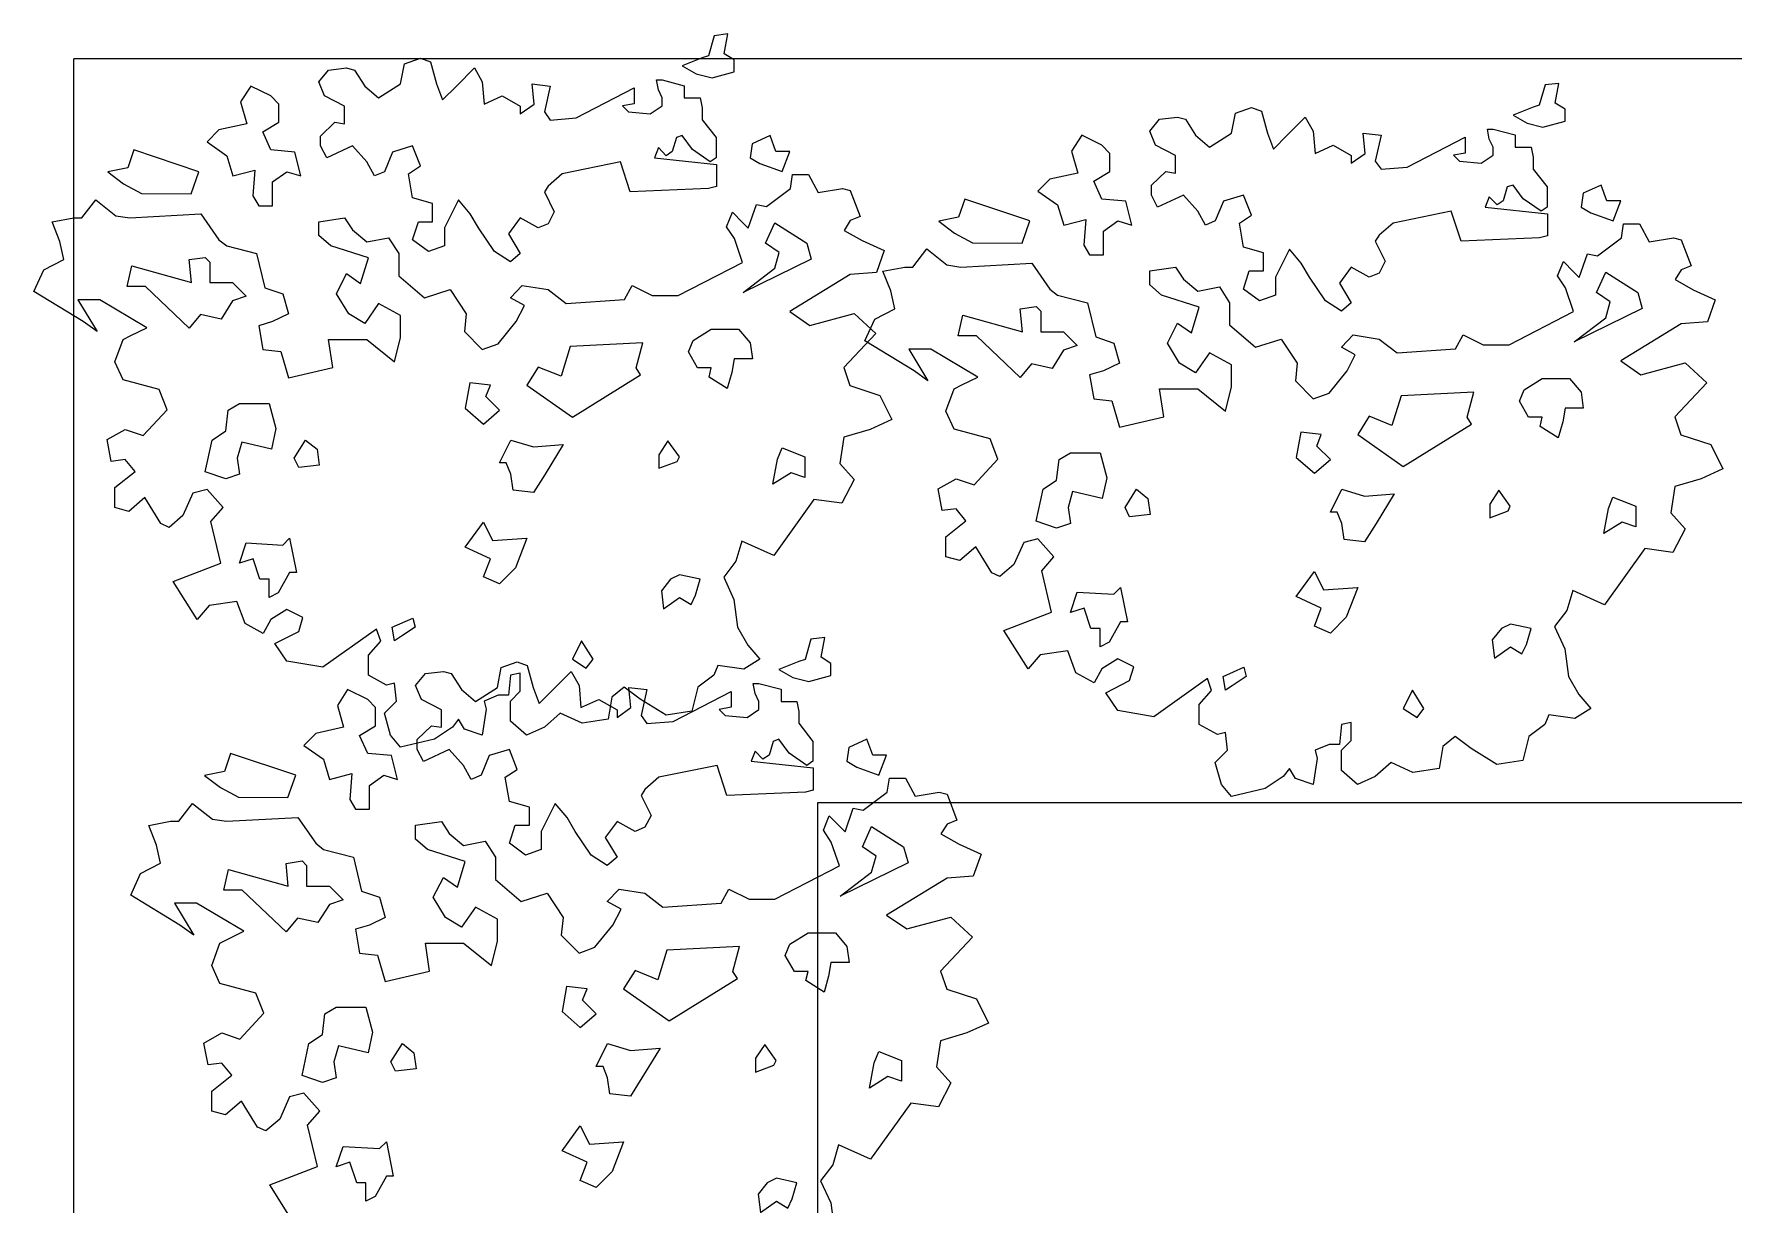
# Model space of a CAD drawing. Header units: millimetres. Extents: x 3079 to 579737, y 1565 to 1161826.
# Drawn here: x 154013 to 155384, y 1087686 to 1088629 of the extents above; entities that cross this region are included whole.
import ezdxf

# ---------------------------------------------------------------- set-up
doc = ezdxf.new("R2010")
doc.units = ezdxf.units.MM
doc.layers.add('partition', color=253, linetype='Continuous', lineweight=5)
doc.layers.add('TREES', color=72, linetype='Continuous', lineweight=5, transparency=0.05)

msp = doc.modelspace()

# ---------------------------------------------------------------- linework, layer by layer
at = {"layer": 'partition'}
for p, q in [((160718, 1088609.2), (154044.9, 1088609.2)), ((154044.9, 1086558.8), (154044.9, 1088609.2)), ((160718, 1088009.2), (154644.9, 1088009.2)), ((154644.9, 1088009.2), (154644.9, 1086558.8))]:
    msp.add_line(p, q, dxfattribs=at)
at = {"layer": 'TREES'}
for p, q in [((154308.7, 1088588.9), (154311.7, 1088605.1)), ((154311.7, 1088605.1), (154324.6, 1088609.7)), ((154324.6, 1088609.7), (154332.8, 1088606.7)), ((154332.8, 1088606.7), (154337.5, 1088588.9)), ((154242.7, 1088590.5), (154250.6, 1088600.1)), ((154247.3, 1088579.3), (154242.7, 1088590.5)), ((154250.6, 1088600.1), (154265.1, 1088601.8)), ((154265.1, 1088601.8), (154271.5, 1088600.1)), ((154271.5, 1088600.1), (154279.7, 1088587.2)), ((154353.7, 1088587.2), (154368.2, 1088601.8)), ((154368.2, 1088601.8), (154374.5, 1088590.5)), ((154374.5, 1088590.5), (154376.2, 1088572.7)), ((154516.7, 1088584.2), (154515, 1088592.2)), ((154515, 1088592.2), (154519.7, 1088592.2)), ((154519.7, 1088592.2), (154537.5, 1088587.5)), ((154263.5, 1088571.1), (154247.3, 1088579.3)), ((154279.7, 1088587.2), (154290.9, 1088577.6)), ((154290.9, 1088577.6), (154308.7, 1088588.9)), ((154337.5, 1088588.9), (154342.4, 1088576)), ((154342.4, 1088576), (154353.7, 1088587.2)), ((154376.2, 1088572.7), (154390.7, 1088579.3)), ((154390.7, 1088579.3), (154405.2, 1088571.1)), ((154414.8, 1088588.9), (154429.3, 1088587.2)), ((154416.4, 1088572.7), (154414.8, 1088588.9)), ((154429.3, 1088587.2), (154424.7, 1088566.4)), ((154450.4, 1088561.5), (154497.2, 1088585.9)), ((154497.2, 1088585.9), (154497.2, 1088573)), ((154519.7, 1088577.7), (154516.7, 1088584.2)), ((154519.7, 1088571.3), (154519.7, 1088577.7)), ((154537.5, 1088587.5), (154537.5, 1088577.7)), ((154537.5, 1088577.7), (154550.4, 1088577.7)), ((154550.4, 1088577.7), (154552, 1088569.7)), ((154263.5, 1088556.8), (154263.5, 1088571.1)), ((154405.2, 1088564.8), (154416.4, 1088572.7)), ((154405.2, 1088571.1), (154405.2, 1088564.8)), ((154424.7, 1088566.4), (154429.3, 1088559.8)), ((154497.2, 1088573), (154487.6, 1088571.3)), ((154487.6, 1088571.3), (154492.5, 1088566.4)), ((154492.5, 1088566.4), (154510.1, 1088564.8)), ((154510.1, 1088564.8), (154519.7, 1088571.3)), ((154552, 1088569.7), (154552, 1088560.1)), ((154979.2, 1088549.1), (154982.2, 1088565.3)), ((154982.2, 1088565.3), (154995.1, 1088570)), ((154995.1, 1088570), (155003.3, 1088566.9)), ((155003.3, 1088566.9), (155008, 1088549.1)), ((154244, 1088546.9), (154255.6, 1088558.2)), ((154255.6, 1088558.2), (154263.5, 1088556.8)), ((154429.3, 1088559.8), (154450.4, 1088561.5)), ((154552, 1088560.1), (154563.3, 1088545.6)), ((154913.1, 1088550.8), (154921.1, 1088560.4)), ((154917.8, 1088539.5), (154913.1, 1088550.8)), ((154921.1, 1088560.4), (154935.6, 1088562)), ((154935.6, 1088562), (154941.9, 1088560.4)), ((154941.9, 1088560.4), (154950.1, 1088547.5)), ((154961.4, 1088537.9), (154979.2, 1088549.1)), ((155008, 1088549.1), (155012.9, 1088536.2)), ((155024.1, 1088547.5), (155038.6, 1088562)), ((155038.6, 1088562), (155045, 1088550.8)), ((155045, 1088550.8), (155046.6, 1088532.9)), ((155085.2, 1088549.1), (155099.8, 1088547.5)), ((155086.9, 1088532.9), (155085.2, 1088549.1)), ((155187.1, 1088544.5), (155185.5, 1088552.4)), ((155185.5, 1088552.4), (155190.1, 1088552.4)), ((155190.1, 1088552.4), (155207.9, 1088547.8)), ((154244, 1088539), (154244, 1088546.9)), ((154249, 1088529.4), (154244, 1088539)), ((154269.8, 1088539), (154249, 1088529.4)), ((154281.3, 1088526.1), (154269.8, 1088539)), ((154318.3, 1088539), (154302.1, 1088534)), ((154324.6, 1088522.8), (154318.3, 1088539)), ((154516.7, 1088537.6), (154513.4, 1088529.4)), ((154523, 1088531), (154516.7, 1088537.6)), ((154531.2, 1088545.6), (154527.9, 1088534.3)), ((154535.8, 1088547.2), (154531.2, 1088545.6)), ((154544.1, 1088536), (154535.8, 1088547.2)), ((154558.3, 1088526.1), (154544.1, 1088536)), ((154563.3, 1088545.6), (154563.3, 1088529.4)), ((154933.9, 1088531.3), (154917.8, 1088539.5)), ((154950.1, 1088547.5), (154961.4, 1088537.9)), ((155012.9, 1088536.2), (155024.1, 1088547.5)), ((155046.6, 1088532.9), (155061.1, 1088539.5)), ((155061.1, 1088539.5), (155075.7, 1088531.3)), ((155099.8, 1088547.5), (155095.1, 1088526.6)), ((155120.9, 1088521.7), (155167.6, 1088546.1)), ((155167.6, 1088546.1), (155167.6, 1088533.2)), ((155190.1, 1088537.9), (155187.1, 1088544.5)), ((155190.1, 1088531.6), (155190.1, 1088537.9)), ((155207.9, 1088547.8), (155207.9, 1088537.9)), ((155207.9, 1088537.9), (155220.8, 1088537.9)), ((155220.8, 1088537.9), (155222.5, 1088529.9)), ((154287.6, 1088514.9), (154281.3, 1088526.1)), ((154302.1, 1088534), (154295.6, 1088518.1)), ((154315, 1088516.5), (154324.6, 1088522.8)), ((154486, 1088526.1), (154438.9, 1088516.5)), ((154493.9, 1088502), (154486, 1088526.1)), ((154513.4, 1088529.4), (154563.5, 1088524)), ((154527.9, 1088534.3), (154523, 1088531)), ((154563.3, 1088529.4), (154558.3, 1088526.1)), ((154563.5, 1088524), (154563.5, 1088506.2)), ((154933.9, 1088517), (154933.9, 1088531.3)), ((155075.7, 1088525), (155086.9, 1088532.9)), ((155075.7, 1088531.3), (155075.7, 1088525)), ((155095.1, 1088526.6), (155099.8, 1088520.1)), ((155099.8, 1088520.1), (155120.9, 1088521.7)), ((155167.6, 1088533.2), (155158.1, 1088531.6)), ((155158.1, 1088531.6), (155163, 1088526.6)), ((155163, 1088526.6), (155180.5, 1088525)), ((155180.5, 1088525), (155190.1, 1088531.6)), ((155222.5, 1088529.9), (155222.5, 1088520.3)), ((154295.6, 1088518.1), (154287.6, 1088514.9)), ((154318.3, 1088497), (154315, 1088516.5)), ((154438.9, 1088516.5), (154427.7, 1088506.6)), ((154623.3, 1088504.5), (154624.9, 1088515.8)), ((154624.9, 1088515.8), (154637.8, 1088515.8)), ((154637.8, 1088515.8), (154645.7, 1088501.3)), ((154914.5, 1088507.2), (154926, 1088518.4)), ((154926, 1088518.4), (154933.9, 1088517)), ((155206.3, 1088507.4), (155201.6, 1088505.8)), ((155214.5, 1088496.2), (155206.3, 1088507.4)), ((155222.5, 1088520.3), (155233.7, 1088505.8)), ((154051.5, 1088481), (154062.7, 1088495.5)), ((154062.7, 1088495.5), (154078.9, 1088482.6)), ((154334.5, 1088492.4), (154318.3, 1088497)), ((154355.3, 1088495.4), (154344.1, 1088472.9)), ((154364.9, 1088484.1), (154355.3, 1088495.4)), ((154427.7, 1088506.6), (154424.7, 1088502)), ((154424.7, 1088502), (154432.6, 1088485.8)), ((154557.2, 1088504.5), (154493.9, 1088502)), ((154563.5, 1088506.2), (154557.2, 1088504.5)), ((154603.8, 1088490), (154623.3, 1088504.5)), ((154645.7, 1088501.3), (154665.2, 1088504.5)), ((154665.2, 1088504.5), (154671.5, 1088502.9)), ((154671.5, 1088502.9), (154679.5, 1088482.1)), ((154914.5, 1088499.2), (154914.5, 1088507.2)), ((154919.4, 1088489.6), (154914.5, 1088499.2)), ((154940.3, 1088499.2), (154919.4, 1088489.6)), ((154951.8, 1088486.3), (154940.3, 1088499.2)), ((154972.6, 1088494.3), (154966, 1088478.4)), ((154988.8, 1088499.2), (154972.6, 1088494.3)), ((154995.1, 1088483), (154988.8, 1088499.2)), ((155187.1, 1088497.9), (155183.8, 1088489.6)), ((155193.4, 1088491.3), (155187.1, 1088497.9)), ((155198.3, 1088494.6), (155193.4, 1088491.3)), ((155201.6, 1088505.8), (155198.3, 1088494.6)), ((155228.8, 1088486.3), (155214.5, 1088496.2)), ((155233.7, 1088505.8), (155233.7, 1088489.6)), ((154027.4, 1088477.7), (154044.9, 1088481)), ((154044.9, 1088481), (154051.5, 1088481)), ((154078.9, 1088482.6), (154090.1, 1088481)), ((154090.1, 1088481), (154147.6, 1088484.1)), ((154147.6, 1088484.1), (154162.1, 1088463.3)), ((154242.7, 1088477.8), (154263.5, 1088480.9)), ((154263.5, 1088480.9), (154269.8, 1088471.3)), ((154334.5, 1088477.8), (154334.5, 1088492.4)), ((154371.5, 1088472.9), (154364.9, 1088484.1)), ((154405.2, 1088480.9), (154395.6, 1088468)), ((154419.7, 1088472.9), (154405.2, 1088480.9)), ((154432.6, 1088485.8), (154427.7, 1088476.2)), ((154571.7, 1088473.8), (154576.4, 1088485.4)), ((154576.4, 1088485.4), (154584.6, 1088477.1)), ((154589.2, 1088472.5), (154595.9, 1088491.7)), ((154595.9, 1088491.7), (154603.8, 1088490)), ((154679.5, 1088482.1), (154671.5, 1088478.8)), ((154958.1, 1088475.1), (154951.8, 1088486.3)), ((154985.5, 1088476.7), (154995.1, 1088483)), ((155156.4, 1088486.3), (155109.4, 1088476.7)), ((155164.4, 1088462.2), (155156.4, 1088486.3)), ((155183.8, 1088489.6), (155234, 1088484.2)), ((155233.7, 1088489.6), (155228.8, 1088486.3)), ((155234, 1088484.2), (155234, 1088466.4)), ((154033.7, 1088461.8), (154027.4, 1088477.7)), ((154242.7, 1088466.6), (154242.7, 1088477.8)), ((154252.3, 1088458.4), (154242.7, 1088466.6)), ((154269.8, 1088471.3), (154281.3, 1088461.7)), ((154318.3, 1088463.3), (154323, 1088477.8)), ((154323, 1088477.8), (154334.5, 1088477.8)), ((154344.1, 1088472.9), (154344.1, 1088458.4)), ((154384.4, 1088453.7), (154371.5, 1088472.9)), ((154395.6, 1088468), (154405.2, 1088452.1)), ((154427.7, 1088476.2), (154419.7, 1088472.9)), ((154578, 1088464.2), (154571.7, 1088473.8)), ((154584.6, 1088477.1), (154589.2, 1088472.5)), ((154671.5, 1088478.8), (154666.6, 1088470.8)), ((154666.6, 1088470.8), (154681.1, 1088462.6)), ((154966, 1088478.4), (154958.1, 1088475.1)), ((154988.8, 1088457.3), (154985.5, 1088476.7)), ((155098.1, 1088466.9), (155095.1, 1088462.2)), ((155109.4, 1088476.7), (155098.1, 1088466.9)), ((155234, 1088466.4), (155227.7, 1088464.8)), ((155293.7, 1088464.8), (155295.4, 1088476)), ((155295.4, 1088476), (155308.2, 1088476)), ((155308.2, 1088476), (155316.2, 1088461.5)), ((154037, 1088447.3), (154033.7, 1088461.8)), ((154162.1, 1088463.3), (154168.4, 1088458.4)), ((154168.4, 1088458.4), (154192.5, 1088452.1)), ((154282.7, 1088448.8), (154252.3, 1088458.4)), ((154281.3, 1088461.7), (154298.9, 1088464.9)), ((154298.9, 1088464.9), (154307.1, 1088452.1)), ((154331.2, 1088453.7), (154318.3, 1088463.3)), ((154344.1, 1088458.4), (154331.2, 1088453.7)), ((154397.3, 1088445.5), (154384.4, 1088453.7)), ((154584.6, 1088445), (154578, 1088464.2)), ((154681.1, 1088462.6), (154698.9, 1088454.6)), ((154698.9, 1088454.6), (154692.6, 1088436.8)), ((154721.9, 1088441.2), (154733.2, 1088455.8)), ((154733.2, 1088455.8), (154749.3, 1088442.9)), ((155004.9, 1088452.6), (154988.8, 1088457.3)), ((155004.9, 1088438.1), (155004.9, 1088452.6)), ((155025.8, 1088455.6), (155014.5, 1088433.1)), ((155035.4, 1088444.4), (155025.8, 1088455.6)), ((155095.1, 1088462.2), (155103.1, 1088446)), ((155227.7, 1088464.8), (155164.4, 1088462.2)), ((155274.3, 1088450.2), (155293.7, 1088464.8)), ((155316.2, 1088461.5), (155335.7, 1088464.8)), ((155335.7, 1088464.8), (155342, 1088463.1)), ((155342, 1088463.1), (155349.9, 1088442.3)), ((154012.8, 1088421.5), (154020.8, 1088439)), ((154020.8, 1088439), (154037, 1088447.3)), ((154192.5, 1088452.1), (154199.1, 1088424.6)), ((154276.4, 1088427.9), (154282.7, 1088448.8)), ((154307.1, 1088452.1), (154307.1, 1088434.2)), ((154405.2, 1088452.1), (154397.3, 1088445.5)), ((154532.6, 1088418.3), (154584.6, 1088445)), ((154697.8, 1088437.9), (154715.4, 1088441.2)), ((154715.4, 1088441.2), (154721.9, 1088441.2)), ((154749.3, 1088442.9), (154760.6, 1088441.2)), ((154760.6, 1088441.2), (154818, 1088444.4)), ((154818, 1088444.4), (154832.5, 1088423.5)), ((154913.1, 1088438.1), (154933.9, 1088441.1)), ((154933.9, 1088441.1), (154940.3, 1088431.5)), ((155041.9, 1088433.1), (155035.4, 1088444.4)), ((155075.7, 1088441.1), (155066.1, 1088428.2)), ((155090.2, 1088433.1), (155075.7, 1088441.1)), ((155103.1, 1088446), (155098.1, 1088436.4)), ((155242.2, 1088434.1), (155246.9, 1088445.6)), ((155246.9, 1088445.6), (155255.1, 1088437.4)), ((155259.7, 1088432.8), (155266.3, 1088451.9)), ((155266.3, 1088451.9), (155274.3, 1088450.2)), ((155342, 1088439), (155337, 1088431.1)), ((155349.9, 1088442.3), (155342, 1088439)), ((154256.9, 1088419.7), (154265.1, 1088435.9)), ((154265.1, 1088435.9), (154276.4, 1088427.9)), ((154307.1, 1088434.2), (154327.9, 1088416.4)), ((154397.3, 1088416.4), (154406.8, 1088426.3)), ((154406.8, 1088426.3), (154427.7, 1088423)), ((154489.3, 1088415.1), (154495.6, 1088426.3)), ((154495.6, 1088426.3), (154511.7, 1088418.3)), ((154671.5, 1088435.2), (154622.7, 1088405.5)), ((154692.6, 1088436.8), (154671.5, 1088435.2)), ((154704.1, 1088422), (154697.8, 1088437.9)), ((154913.1, 1088426.8), (154913.1, 1088438.1)), ((154922.7, 1088418.6), (154913.1, 1088426.8)), ((154940.3, 1088431.5), (154951.8, 1088421.9)), ((154951.8, 1088421.9), (154969.3, 1088425.2)), ((154969.3, 1088425.2), (154977.5, 1088412.3)), ((154988.8, 1088423.5), (154993.4, 1088438.1)), ((154993.4, 1088438.1), (155004.9, 1088438.1)), ((155014.5, 1088433.1), (155014.5, 1088418.6)), ((155054.8, 1088413.9), (155041.9, 1088433.1)), ((155066.1, 1088428.2), (155075.7, 1088412.3)), ((155098.1, 1088436.4), (155090.2, 1088433.1)), ((155248.5, 1088424.5), (155242.2, 1088434.1)), ((155255.1, 1088437.4), (155259.7, 1088432.8)), ((155337, 1088431.1), (155351.6, 1088422.8)), ((154052.5, 1088397.2), (154012.8, 1088421.5)), ((154048.2, 1088414.9), (154063.7, 1088389.3)), ((154066, 1088414.9), (154048.2, 1088414.9)), ((154104, 1088392.3), (154066, 1088414.9)), ((154199.1, 1088424.6), (154213.6, 1088419.7)), ((154213.6, 1088419.7), (154218.3, 1088403.5)), ((154266.8, 1088403.5), (154256.9, 1088419.7)), ((154290.9, 1088411.8), (154279.7, 1088395.6)), ((154308.7, 1088402.2), (154290.9, 1088411.8)), ((154327.9, 1088416.4), (154348.7, 1088423)), ((154348.7, 1088423), (154361.6, 1088403.5)), ((154408.5, 1088410.1), (154397.3, 1088416.4)), ((154427.7, 1088423), (154442.2, 1088411.8)), ((154442.2, 1088411.8), (154489.3, 1088415.1)), ((154511.7, 1088418.3), (154532.6, 1088418.3)), ((154707.4, 1088407.5), (154704.1, 1088422)), ((154832.5, 1088423.5), (154838.8, 1088418.6)), ((154838.8, 1088418.6), (154863, 1088412.3)), ((154863, 1088412.3), (154869.5, 1088384.9)), ((154953.1, 1088409), (154922.7, 1088418.6)), ((154977.5, 1088412.3), (154977.5, 1088394.5)), ((155001.6, 1088413.9), (154988.8, 1088423.5)), ((155014.5, 1088418.6), (155001.6, 1088413.9)), ((155067.7, 1088405.7), (155054.8, 1088413.9)), ((155075.7, 1088412.3), (155067.7, 1088405.7)), ((155255.1, 1088405.3), (155248.5, 1088424.5)), ((155351.6, 1088422.8), (155369.4, 1088414.9)), ((155369.4, 1088414.9), (155363.1, 1088397.1)), ((154218.3, 1088403.5), (154205.4, 1088397.2)), ((154279.7, 1088395.6), (154266.8, 1088403.5)), ((154308.7, 1088384.3), (154308.7, 1088402.2)), ((154361.6, 1088403.5), (154360.3, 1088389.3)), ((154401.9, 1088397.2), (154408.5, 1088410.1)), ((154622.7, 1088405.5), (154638.9, 1088394.2)), ((154638.9, 1088394.2), (154674.5, 1088403.8)), ((154674.5, 1088403.8), (154692.1, 1088387.6)), ((154683.3, 1088381.7), (154691.2, 1088399.3)), ((154691.2, 1088399.3), (154707.4, 1088407.5)), ((154946.8, 1088388.2), (154953.1, 1088409)), ((155203, 1088378.6), (155255.1, 1088405.3)), ((154063.7, 1088389.3), (154052.5, 1088397.2)), ((154084.8, 1088382.7), (154091.1, 1088386)), ((154091.1, 1088386), (154104, 1088392.3)), ((154205.4, 1088397.2), (154194.2, 1088393.9)), ((154194.2, 1088393.9), (154197.4, 1088374.7)), ((154303.8, 1088364.9), (154308.7, 1088384.3)), ((154360.3, 1088389.3), (154374.5, 1088374.7)), ((154387.4, 1088379.4), (154401.9, 1088397.2)), ((154692.1, 1088387.6), (154666.3, 1088360.2)), ((154869.5, 1088384.9), (154884.1, 1088379.9)), ((154927.4, 1088379.9), (154935.6, 1088396.1)), ((154935.6, 1088396.1), (154946.8, 1088388.2)), ((154977.5, 1088394.5), (154998.4, 1088376.7)), ((155067.7, 1088376.7), (155077.3, 1088386.5)), ((155077.3, 1088386.5), (155098.1, 1088383.2)), ((155159.7, 1088375.3), (155166, 1088386.5)), ((155166, 1088386.5), (155182.2, 1088378.6)), ((155342, 1088395.4), (155293.2, 1088365.7)), ((155363.1, 1088397.1), (155342, 1088395.4)), ((154078.2, 1088364.9), (154084.8, 1088382.7)), ((154197.4, 1088374.7), (154212, 1088373.1)), ((154212, 1088373.1), (154218.3, 1088352)), ((154250.6, 1088382.7), (154281.3, 1088382.7)), ((154253.9, 1088360.2), (154250.6, 1088382.7)), ((154281.3, 1088382.7), (154303.8, 1088364.9)), ((154374.5, 1088374.7), (154387.4, 1088379.4)), ((154722.9, 1088357.5), (154683.3, 1088381.7)), ((154718.6, 1088375.1), (154734.1, 1088349.5)), ((154736.5, 1088375.1), (154718.6, 1088375.1)), ((154774.4, 1088352.5), (154736.5, 1088375.1)), ((154884.1, 1088379.9), (154888.7, 1088363.8)), ((154937.2, 1088363.8), (154927.4, 1088379.9)), ((154961.4, 1088372), (154950.1, 1088355.8)), ((154979.2, 1088362.4), (154961.4, 1088372)), ((154998.4, 1088376.7), (155019.2, 1088383.2)), ((155019.2, 1088383.2), (155032.1, 1088363.8)), ((155078.9, 1088370.3), (155067.7, 1088376.7)), ((155072.4, 1088357.5), (155078.9, 1088370.3)), ((155098.1, 1088383.2), (155112.7, 1088372)), ((155112.7, 1088372), (155159.7, 1088375.3)), ((155182.2, 1088378.6), (155203, 1088378.6)), ((154084.8, 1088350.3), (154078.2, 1088364.9)), ((154218.3, 1088352), (154253.9, 1088360.2)), ((154666.3, 1088360.2), (154671.2, 1088345.7)), ((154734.1, 1088349.5), (154722.9, 1088357.5)), ((154875.8, 1088357.5), (154864.6, 1088354.2)), ((154888.7, 1088363.8), (154875.8, 1088357.5)), ((154950.1, 1088355.8), (154937.2, 1088363.8)), ((154979.2, 1088344.6), (154979.2, 1088362.4)), ((155032.1, 1088363.8), (155030.7, 1088349.5)), ((155057.8, 1088339.6), (155072.4, 1088357.5)), ((155293.2, 1088365.7), (155309.3, 1088354.4)), ((155309.3, 1088354.4), (155345, 1088364)), ((155345, 1088364), (155362.5, 1088347.9)), ((154113.9, 1088342.4), (154084.8, 1088350.3)), ((154671.2, 1088345.7), (154695.4, 1088337.7)), ((154748.7, 1088325.1), (154755.2, 1088342.9)), ((154755.2, 1088342.9), (154761.5, 1088346.2)), ((154761.5, 1088346.2), (154774.4, 1088352.5)), ((154864.6, 1088354.2), (154867.9, 1088335)), ((154921.1, 1088342.9), (154951.8, 1088342.9)), ((154924.4, 1088320.4), (154921.1, 1088342.9)), ((154951.8, 1088342.9), (154974.2, 1088325.1)), ((154974.2, 1088325.1), (154979.2, 1088344.6)), ((155030.7, 1088349.5), (155045, 1088335)), ((155362.5, 1088347.9), (155336.8, 1088320.4)), ((154120.2, 1088326.2), (154113.9, 1088342.4)), ((154695.4, 1088337.7), (154705, 1088318.3)), ((154867.9, 1088335), (154882.4, 1088333.3)), ((154882.4, 1088333.3), (154888.7, 1088312.2)), ((155045, 1088335), (155057.8, 1088339.6)), ((154101, 1088305.4), (154120.2, 1088326.2)), ((154705, 1088318.3), (154687.4, 1088310.3)), ((154755.2, 1088310.6), (154748.7, 1088325.1)), ((154888.7, 1088312.2), (154924.4, 1088320.4)), ((155336.8, 1088320.4), (155341.7, 1088305.9)), ((154071.9, 1088302.1), (154086.4, 1088310.3)), ((154075.2, 1088284.5), (154071.9, 1088302.1)), ((154086.4, 1088310.3), (154101, 1088305.4)), ((154666.3, 1088304), (154663, 1088282.9)), ((154687.4, 1088310.3), (154666.3, 1088304)), ((154784.3, 1088302.6), (154755.2, 1088310.6)), ((154790.6, 1088286.4), (154784.3, 1088302.6)), ((155341.7, 1088305.9), (155365.8, 1088298)), ((155365.8, 1088298), (155375.4, 1088278.5)), ((154086.4, 1088285.9), (154075.2, 1088284.5)), ((154078.2, 1088263.4), (154094.4, 1088276.3)), ((154094.4, 1088276.3), (154086.4, 1088285.9)), ((154663, 1088282.9), (154674.5, 1088270)), ((154771.4, 1088265.6), (154790.6, 1088286.4)), ((155375.4, 1088278.5), (155357.9, 1088270.5)), ((154078.2, 1088247.2), (154078.2, 1088263.4)), ((154152.5, 1088261.8), (154141, 1088258.8)), ((154165.4, 1088247.2), (154152.5, 1088261.8)), ((154674.5, 1088270), (154664.7, 1088250.8)), ((154742.4, 1088262.3), (154756.9, 1088270.5)), ((154745.7, 1088244.8), (154742.4, 1088262.3)), ((154756.9, 1088270.5), (154771.4, 1088265.6)), ((155336.8, 1088264.2), (155333.5, 1088243.1)), ((155357.9, 1088270.5), (155336.8, 1088264.2)), ((154089.5, 1088244.2), (154078.2, 1088247.2)), ((154102.3, 1088255.5), (154089.5, 1088244.2)), ((154115.2, 1088234.3), (154102.3, 1088255.5)), ((154141, 1088258.8), (154133, 1088240.9)), ((154155.5, 1088236), (154165.4, 1088247.2)), ((154642.2, 1088253.8), (154609.7, 1088208.6)), ((154664.7, 1088250.8), (154642.2, 1088253.8)), ((154121.8, 1088231.3), (154115.2, 1088234.3)), ((154133, 1088240.9), (154121.8, 1088231.3)), ((154163.5, 1088202.5), (154155.5, 1088236)), ((154756.9, 1088246.1), (154745.7, 1088244.8)), ((154748.7, 1088223.6), (154764.8, 1088236.5)), ((154764.8, 1088236.5), (154756.9, 1088246.1)), ((155333.5, 1088243.1), (155345, 1088230.2)), ((154583.9, 1088220.1), (154579.2, 1088203.9)), ((154609.7, 1088208.6), (154583.9, 1088220.1)), ((154748.7, 1088207.5), (154748.7, 1088223.6)), ((154822.9, 1088222), (154811.4, 1088219)), ((154835.8, 1088207.5), (154822.9, 1088222)), ((155345, 1088230.2), (155335.1, 1088211)), ((154759.9, 1088204.5), (154748.7, 1088207.5)), ((154772.8, 1088215.7), (154759.9, 1088204.5)), ((154785.7, 1088194.6), (154772.8, 1088215.7)), ((154811.4, 1088219), (154803.5, 1088201.2)), ((154826, 1088196.2), (154835.8, 1088207.5)), ((155312.6, 1088214.1), (155280.1, 1088168.8)), ((155335.1, 1088211), (155312.6, 1088214.1)), ((154125.1, 1088187.7), (154163.5, 1088202.5)), ((154579.2, 1088203.9), (154569.4, 1088191)), ((154792.2, 1088191.6), (154785.7, 1088194.6)), ((154803.5, 1088201.2), (154792.2, 1088191.6)), ((154833.9, 1088162.8), (154826, 1088196.2)), ((154144.5, 1088157), (154125.1, 1088187.7)), ((154569.4, 1088191), (154577.6, 1088173.2)), ((155254.4, 1088180.3), (155249.7, 1088164.1)), ((155280.1, 1088168.8), (155254.4, 1088180.3)), ((154154.1, 1088168.3), (154144.5, 1088157)), ((154176.6, 1088171.6), (154154.1, 1088168.3)), ((154183.2, 1088153.7), (154176.6, 1088171.6)), ((154216.9, 1088165), (154204, 1088157)), ((154229.8, 1088158.7), (154216.9, 1088165)), ((154577.6, 1088173.2), (154580.6, 1088150.7)), ((154197.7, 1088145.8), (154183.2, 1088153.7)), ((154204, 1088157), (154197.7, 1088145.8)), ((154226.5, 1088147.4), (154229.8, 1088158.7)), ((154795.5, 1088148), (154833.9, 1088162.8)), ((155249.7, 1088164.1), (155239.8, 1088151.3)), ((155239.8, 1088151.3), (155248.1, 1088133.4)), ((154207.3, 1088137.6), (154226.5, 1088147.4)), ((154216.9, 1088123.3), (154207.3, 1088137.6)), ((154289.3, 1088149.1), (154246, 1088118.4)), ((154282.7, 1088128.2), (154292.6, 1088139.5)), ((154292.6, 1088139.5), (154289.3, 1088149.1)), ((154580.6, 1088150.7), (154588.8, 1088136.2)), ((154815, 1088117.3), (154795.5, 1088148)), ((154282.7, 1088112.1), (154282.7, 1088128.2)), ((154598.4, 1088124.9), (154585.6, 1088117)), ((154588.8, 1088136.2), (154598.4, 1088124.9)), ((154824.6, 1088128.5), (154815, 1088117.3)), ((154847.1, 1088131.8), (154824.6, 1088128.5)), ((154853.6, 1088114), (154847.1, 1088131.8)), ((154887.4, 1088125.2), (154874.5, 1088117.3)), ((154900.2, 1088118.9), (154887.4, 1088125.2)), ((155248.1, 1088133.4), (155251.1, 1088111)), ((154246, 1088118.4), (154216.9, 1088123.3)), ((154297.2, 1088104.1), (154282.7, 1088112.1)), ((154320.7, 1088103.7), (154328.7, 1088113.3)), ((154328.7, 1088113.3), (154343.2, 1088114.9)), ((154343.2, 1088114.9), (154349.5, 1088113.3)), ((154349.5, 1088113.3), (154357.7, 1088100.4)), ((154386.8, 1088102.1), (154389.8, 1088118.2)), ((154389.8, 1088118.2), (154402.7, 1088122.9)), ((154397.3, 1088112.1), (154395.6, 1088095.9)), ((154405.2, 1088113.7), (154397.3, 1088112.1)), ((154402.7, 1088122.9), (154410.9, 1088119.9)), ((154405.2, 1088099.2), (154405.2, 1088113.7)), ((154410.9, 1088119.9), (154415.6, 1088102.1)), ((154431.7, 1088100.4), (154446.3, 1088114.9)), ((154446.3, 1088114.9), (154452.6, 1088103.7)), ((154561.4, 1088112.1), (154548.6, 1088102.5)), ((154564.7, 1088120), (154561.4, 1088112.1)), ((154585.6, 1088117), (154564.7, 1088120)), ((154868.2, 1088106), (154853.6, 1088114)), ((154874.5, 1088117.3), (154868.2, 1088106)), ((154896.9, 1088107.7), (154900.2, 1088118.9)), ((155251.1, 1088111), (155259.3, 1088096.4)), ((154303.8, 1088105.5), (154297.2, 1088104.1)), ((154305.4, 1088091.2), (154303.8, 1088105.5)), ((154325.4, 1088092.5), (154320.7, 1088103.7)), ((154357.7, 1088100.4), (154369, 1088090.8)), ((154369, 1088090.8), (154386.8, 1088102.1)), ((154397.3, 1088091.2), (154405.2, 1088099.2)), ((154415.6, 1088102.1), (154420.5, 1088089.2)), ((154420.5, 1088089.2), (154431.7, 1088100.4)), ((154452.6, 1088103.7), (154454.2, 1088085.9)), ((154489.1, 1088102.5), (154479.2, 1088094.2)), ((154502, 1088092.6), (154489.1, 1088102.5)), ((154492.9, 1088102.1), (154507.4, 1088100.4)), ((154494.5, 1088085.9), (154492.9, 1088102.1)), ((154507.4, 1088100.4), (154502.7, 1088079.6)), ((154528.5, 1088074.6), (154575.3, 1088099)), ((154548.6, 1088102.5), (154543.6, 1088083)), ((154575.3, 1088099), (154575.3, 1088086.2)), ((154594.7, 1088097.4), (154593.1, 1088105.3)), ((154593.1, 1088105.3), (154597.7, 1088105.3)), ((154597.7, 1088090.8), (154594.7, 1088097.4)), ((154597.7, 1088105.3), (154615.6, 1088100.7)), ((154615.6, 1088100.7), (154615.6, 1088090.8)), ((154877.8, 1088097.8), (154896.9, 1088107.7)), ((154887.4, 1088083.5), (154877.8, 1088097.8)), ((154959.7, 1088109.3), (154916.4, 1088078.6)), ((154953.1, 1088088.5), (154963, 1088099.7)), ((154963, 1088099.7), (154959.7, 1088109.3)), ((155259.3, 1088096.4), (155268.9, 1088085.2)), ((154295.6, 1088081.3), (154305.4, 1088091.2)), ((154341.6, 1088084.2), (154325.4, 1088092.5)), ((154341.6, 1088070), (154341.6, 1088084.2)), ((154377.8, 1088084.6), (154374.5, 1088063.8)), ((154387.4, 1088095.9), (154376.2, 1088091.2)), ((154376.2, 1088091.2), (154377.8, 1088084.6)), ((154395.6, 1088095.9), (154387.4, 1088095.9)), ((154397.3, 1088075), (154397.3, 1088091.2)), ((154454.2, 1088085.9), (154468.7, 1088092.5)), ((154468.7, 1088092.5), (154483.3, 1088084.2)), ((154479.2, 1088094.2), (154476.2, 1088076.7)), ((154483.3, 1088077.9), (154494.5, 1088085.9)), ((154483.3, 1088084.2), (154483.3, 1088077.9)), ((154522.8, 1088079.7), (154502, 1088092.6)), ((154543.6, 1088083), (154522.8, 1088079.7)), ((154575.3, 1088086.2), (154565.7, 1088084.5)), ((154565.7, 1088084.5), (154570.6, 1088079.6)), ((154588.2, 1088077.9), (154597.7, 1088084.5)), ((154597.7, 1088084.5), (154597.7, 1088090.8)), ((154615.6, 1088090.8), (154628.4, 1088090.8)), ((154628.4, 1088090.8), (154630.1, 1088082.9)), ((154630.1, 1088082.9), (154630.1, 1088073.3)), ((154916.4, 1088078.6), (154887.4, 1088083.5)), ((154953.1, 1088072.3), (154953.1, 1088088.5)), ((155268.9, 1088085.2), (155256, 1088077.2)), ((154300.5, 1088063.8), (154295.6, 1088081.3)), ((154322.1, 1088060.1), (154333.6, 1088071.3)), ((154333.6, 1088071.3), (154341.6, 1088070)), ((154350.4, 1088070.1), (154335.9, 1088060.5)), ((154355.3, 1088076.7), (154350.4, 1088070.1)), ((154360.3, 1088068.5), (154355.3, 1088076.7)), ((154410.1, 1088063.8), (154397.3, 1088075)), ((154424.7, 1088070.1), (154410.1, 1088063.8)), ((154437.5, 1088081.3), (154424.7, 1088070.1)), ((154455.1, 1088073.4), (154437.5, 1088081.3)), ((154476.2, 1088076.7), (154455.1, 1088073.4)), ((154502.7, 1088079.6), (154507.4, 1088073)), ((154507.4, 1088073), (154528.5, 1088074.6)), ((154570.6, 1088079.6), (154588.2, 1088077.9)), ((154630.1, 1088073.3), (154641.3, 1088058.7)), ((154967.7, 1088064.3), (154953.1, 1088072.3)), ((155067.7, 1088072.3), (155066.1, 1088056.1)), ((155075.7, 1088073.9), (155067.7, 1088072.3)), ((155075.7, 1088059.4), (155075.7, 1088073.9)), ((155231.9, 1088072.3), (155219, 1088062.7)), ((155235.2, 1088080.2), (155231.9, 1088072.3)), ((155256, 1088077.2), (155235.2, 1088080.2)), ((154308.7, 1088053.9), (154300.5, 1088063.8)), ((154335.9, 1088060.5), (154308.7, 1088053.9)), ((154322.1, 1088052.1), (154322.1, 1088060.1)), ((154374.5, 1088063.8), (154360.3, 1088068.5)), ((154609.3, 1088058.7), (154606, 1088047.5)), ((154613.9, 1088060.4), (154609.3, 1088058.7)), ((154622.1, 1088049.1), (154613.9, 1088060.4)), ((154641.3, 1088058.7), (154641.3, 1088042.6)), ((154974.2, 1088065.7), (154967.7, 1088064.3)), ((154975.9, 1088051.5), (154974.2, 1088065.7)), ((155057.8, 1088056.1), (155046.6, 1088051.5)), ((155066.1, 1088056.1), (155057.8, 1088056.1)), ((155067.7, 1088051.5), (155075.7, 1088059.4)), ((155159.5, 1088062.7), (155149.7, 1088054.5)), ((155172.4, 1088052.8), (155159.5, 1088062.7)), ((155219, 1088062.7), (155214.1, 1088043.2)), ((154327, 1088042.5), (154322.1, 1088052.1)), ((154347.9, 1088052.1), (154327, 1088042.5)), ((154359.4, 1088039.3), (154347.9, 1088052.1)), ((154380.2, 1088047.2), (154373.6, 1088031.3)), ((154396.4, 1088052.1), (154380.2, 1088047.2)), ((154402.7, 1088036), (154396.4, 1088052.1)), ((154594.7, 1088050.8), (154591.4, 1088042.6)), ((154591.4, 1088042.6), (154641.6, 1088037.2)), ((154601, 1088044.2), (154594.7, 1088050.8)), ((154606, 1088047.5), (154601, 1088044.2)), ((154636.4, 1088039.3), (154622.1, 1088049.1)), ((154641.3, 1088042.6), (154636.4, 1088039.3)), ((154966, 1088041.6), (154975.9, 1088051.5)), ((154970.9, 1088024), (154966, 1088041.6)), ((155048.2, 1088044.9), (155045, 1088024)), ((155046.6, 1088051.5), (155048.2, 1088044.9)), ((155067.7, 1088035.3), (155067.7, 1088051.5)), ((155108, 1088041.6), (155095.1, 1088030.3)), ((155125.5, 1088033.6), (155108, 1088041.6)), ((155149.7, 1088054.5), (155146.6, 1088036.9)), ((155193.2, 1088039.9), (155172.4, 1088052.8)), ((155214.1, 1088043.2), (155193.2, 1088039.9)), ((154365.7, 1088028), (154359.4, 1088039.3)), ((154373.6, 1088031.3), (154365.7, 1088028)), ((154393.1, 1088029.7), (154402.7, 1088036)), ((154396.4, 1088010.2), (154393.1, 1088029.7)), ((154517, 1088029.7), (154505.7, 1088019.8)), ((154564, 1088039.3), (154517, 1088029.7)), ((154572, 1088015.1), (154564, 1088039.3)), ((154641.6, 1088037.2), (154641.6, 1088019.4)), ((154701.3, 1088017.7), (154703, 1088029)), ((154703, 1088029), (154715.9, 1088029)), ((154715.9, 1088029), (154723.8, 1088014.4)), ((155020.8, 1088030.3), (155006.3, 1088020.7)), ((155025.8, 1088036.9), (155020.8, 1088030.3)), ((155030.7, 1088028.7), (155025.8, 1088036.9)), ((155045, 1088024), (155030.7, 1088028.7)), ((155080.6, 1088024), (155067.7, 1088035.3)), ((155095.1, 1088030.3), (155080.6, 1088024)), ((155146.6, 1088036.9), (155125.5, 1088033.6)), ((154505.7, 1088019.8), (154502.7, 1088015.1)), ((154502.7, 1088015.1), (154510.7, 1087999)), ((154635.3, 1088017.7), (154572, 1088015.1)), ((154641.6, 1088019.4), (154635.3, 1088017.7)), ((154681.9, 1088003.2), (154701.3, 1088017.7)), ((154723.8, 1088014.4), (154743.3, 1088017.7)), ((154743.3, 1088017.7), (154749.6, 1088016.1)), ((154749.6, 1088016.1), (154757.5, 1087995.2)), ((154979.2, 1088014.2), (154970.9, 1088024)), ((155006.3, 1088020.7), (154979.2, 1088014.2)), ((154129.6, 1087994.2), (154140.8, 1088008.7)), ((154140.8, 1088008.7), (154157, 1087995.8)), ((154412.6, 1088005.5), (154396.4, 1088010.2)), ((154412.6, 1087991), (154412.6, 1088005.5)), ((154433.4, 1088008.5), (154422.2, 1087986.1)), ((154443, 1087997.3), (154433.4, 1088008.5)), ((154667.3, 1087985.7), (154673.9, 1088004.8)), ((154673.9, 1088004.8), (154681.9, 1088003.2)), ((154105.4, 1087990.9), (154123, 1087994.2)), ((154111.7, 1087975), (154105.4, 1087990.9)), ((154123, 1087994.2), (154129.6, 1087994.2)), ((154157, 1087995.8), (154168.2, 1087994.2)), ((154168.2, 1087994.2), (154225.6, 1087997.3)), ((154225.6, 1087997.3), (154240.2, 1087976.5)), ((154320.7, 1087991), (154341.6, 1087994)), ((154320.7, 1087979.8), (154320.7, 1087991)), ((154341.6, 1087994), (154347.9, 1087984.4)), ((154396.4, 1087976.5), (154401, 1087991)), ((154401, 1087991), (154412.6, 1087991)), ((154449.6, 1087986.1), (154443, 1087997.3)), ((154483.3, 1087994), (154473.7, 1087981.1)), ((154497.8, 1087986.1), (154483.3, 1087994)), ((154505.7, 1087989.4), (154497.8, 1087986.1)), ((154510.7, 1087999), (154505.7, 1087989.4)), ((154649.8, 1087987), (154654.5, 1087998.5)), ((154656.1, 1087977.4), (154649.8, 1087987)), ((154654.5, 1087998.5), (154662.7, 1087990.3)), ((154662.7, 1087990.3), (154667.3, 1087985.7)), ((154749.6, 1087991.9), (154744.6, 1087984)), ((154757.5, 1087995.2), (154749.6, 1087991.9)), ((154115, 1087960.4), (154111.7, 1087975)), ((154240.2, 1087976.5), (154246.5, 1087971.5)), ((154330.3, 1087971.5), (154320.7, 1087979.8)), ((154347.9, 1087984.4), (154359.4, 1087974.8)), ((154359.4, 1087974.8), (154376.9, 1087978.1)), ((154376.9, 1087978.1), (154385.2, 1087965.2)), ((154409.3, 1087966.9), (154396.4, 1087976.5)), ((154422.2, 1087986.1), (154422.2, 1087971.5)), ((154462.4, 1087966.9), (154449.6, 1087986.1)), ((154473.7, 1087981.1), (154483.3, 1087965.2)), ((154662.7, 1087958.2), (154656.1, 1087977.4)), ((154744.6, 1087984), (154759.2, 1087975.8)), ((154759.2, 1087975.8), (154777, 1087967.8)), ((154098.9, 1087952.2), (154115, 1087960.4)), ((154246.5, 1087971.5), (154270.6, 1087965.2)), ((154270.6, 1087965.2), (154277.2, 1087937.8)), ((154360.8, 1087961.9), (154330.3, 1087971.5)), ((154354.5, 1087941.1), (154360.8, 1087961.9)), ((154385.2, 1087965.2), (154385.2, 1087947.4)), ((154422.2, 1087971.5), (154409.3, 1087966.9)), ((154475.3, 1087958.6), (154462.4, 1087966.9)), ((154483.3, 1087965.2), (154475.3, 1087958.6)), ((154777, 1087967.8), (154770.7, 1087950)), ((154090.9, 1087934.7), (154098.9, 1087952.2)), ((154335, 1087932.9), (154343.2, 1087949)), ((154343.2, 1087949), (154354.5, 1087941.1)), ((154385.2, 1087947.4), (154406, 1087929.6)), ((154610.6, 1087931.5), (154662.7, 1087958.2)), ((154749.6, 1087948.3), (154700.8, 1087918.6)), ((154770.7, 1087950), (154749.6, 1087948.3)), ((154130.5, 1087910.4), (154090.9, 1087934.7)), ((154277.2, 1087937.8), (154291.7, 1087932.9)), ((154291.7, 1087932.9), (154296.3, 1087916.7)), ((154344.9, 1087916.7), (154335, 1087932.9)), ((154406, 1087929.6), (154426.8, 1087936.2)), ((154426.8, 1087936.2), (154439.7, 1087916.7)), ((154475.3, 1087929.6), (154484.9, 1087939.5)), ((154484.9, 1087939.5), (154505.7, 1087936.2)), ((154505.7, 1087936.2), (154520.3, 1087924.9)), ((154567.3, 1087928.2), (154573.6, 1087939.5)), ((154573.6, 1087939.5), (154589.8, 1087931.5)), ((154126.3, 1087928.1), (154141.8, 1087902.4)), ((154144.1, 1087928.1), (154126.3, 1087928.1)), ((154182.1, 1087905.5), (154144.1, 1087928.1)), ((154369, 1087924.9), (154357.7, 1087908.7)), ((154386.8, 1087915.3), (154369, 1087924.9)), ((154486.6, 1087923.3), (154475.3, 1087929.6)), ((154480, 1087910.4), (154486.6, 1087923.3)), ((154520.3, 1087924.9), (154567.3, 1087928.2)), ((154589.8, 1087931.5), (154610.6, 1087931.5)), ((154700.8, 1087918.6), (154717, 1087907.4)), ((154141.8, 1087902.4), (154130.5, 1087910.4)), ((154169.2, 1087899.1), (154182.1, 1087905.5)), ((154283.5, 1087910.4), (154272.2, 1087907.1)), ((154272.2, 1087907.1), (154275.5, 1087887.9)), ((154296.3, 1087916.7), (154283.5, 1087910.4)), ((154357.7, 1087908.7), (154344.9, 1087916.7)), ((154386.8, 1087897.5), (154386.8, 1087915.3)), ((154439.7, 1087916.7), (154438.3, 1087902.4)), ((154465.5, 1087892.6), (154480, 1087910.4)), ((154717, 1087907.4), (154752.6, 1087917)), ((154752.6, 1087917), (154770.1, 1087900.8)), ((154156.3, 1087878), (154162.9, 1087895.9)), ((154162.9, 1087895.9), (154169.2, 1087899.1)), ((154328.7, 1087895.9), (154359.4, 1087895.9)), ((154332, 1087873.4), (154328.7, 1087895.9)), ((154359.4, 1087895.9), (154381.9, 1087878)), ((154381.9, 1087878), (154386.8, 1087897.5)), ((154438.3, 1087902.4), (154452.6, 1087887.9)), ((154452.6, 1087887.9), (154465.5, 1087892.6)), ((154770.1, 1087900.8), (154744.4, 1087873.4)), ((154162.9, 1087863.5), (154156.3, 1087878)), ((154275.5, 1087887.9), (154290, 1087886.3)), ((154290, 1087886.3), (154296.3, 1087865.1)), ((154191.9, 1087855.5), (154162.9, 1087863.5)), ((154296.3, 1087865.1), (154332, 1087873.4)), ((154744.4, 1087873.4), (154749.3, 1087858.8)), ((154198.2, 1087839.4), (154191.9, 1087855.5)), ((154749.3, 1087858.8), (154773.4, 1087850.9)), ((154773.4, 1087850.9), (154783, 1087831.4)), ((154179, 1087818.5), (154198.2, 1087839.4)), ((154150, 1087815.2), (154164.5, 1087823.5)), ((154164.5, 1087823.5), (154179, 1087818.5)), ((154765.5, 1087823.5), (154744.4, 1087817.2)), ((154783, 1087831.4), (154765.5, 1087823.5)), ((154153.3, 1087797.7), (154150, 1087815.2)), ((154744.4, 1087817.2), (154741.1, 1087796.1)), ((154164.5, 1087799.1), (154153.3, 1087797.7)), ((154172.5, 1087789.5), (154164.5, 1087799.1)), ((154741.1, 1087796.1), (154752.6, 1087783.2)), ((154156.3, 1087776.6), (154172.5, 1087789.5)), ((154752.6, 1087783.2), (154742.7, 1087764)), ((154156.3, 1087760.4), (154156.3, 1087776.6)), ((154180.4, 1087768.6), (154167.5, 1087757.4)), ((154193.3, 1087747.5), (154180.4, 1087768.6)), ((154219.1, 1087771.9), (154211.1, 1087754.1)), ((154230.6, 1087774.9), (154219.1, 1087771.9)), ((154243.4, 1087760.4), (154230.6, 1087774.9)), ((154167.5, 1087757.4), (154156.3, 1087760.4)), ((154211.1, 1087754.1), (154199.9, 1087744.5)), ((154233.6, 1087749.2), (154243.4, 1087760.4)), ((154720.3, 1087767), (154687.7, 1087721.7)), ((154742.7, 1087764), (154720.3, 1087767)), ((154199.9, 1087744.5), (154193.3, 1087747.5)), ((154241.5, 1087715.7), (154233.6, 1087749.2)), ((154662, 1087733.3), (154657.3, 1087717.1)), ((154687.7, 1087721.7), (154662, 1087733.3)), ((154203.2, 1087700.9), (154241.5, 1087715.7)), ((154657.3, 1087717.1), (154647.5, 1087704.2)), ((154222.6, 1087670.2), (154203.2, 1087700.9)), ((154647.5, 1087704.2), (154655.7, 1087686.4)), ((154655.7, 1087686.4), (154658.7, 1087663.9))]:
    msp.add_line(p, q, dxfattribs=at)
for points in [[(154547.1, 1088597.1), (154560, 1088593.8), (154577.8, 1088598.8), (154577.8, 1088608.4), (154569.8, 1088613.3), (154572.8, 1088629.2), (154561.6, 1088627.8), (154557, 1088611.7), (154552, 1088610), (154535.8, 1088603.4)], [(154189.5, 1088498.7), (154194.2, 1088490.7), (154205.4, 1088490.7), (154205.4, 1088509.9), (154216.9, 1088518.1), (154228.1, 1088514.9), (154223.2, 1088534), (154204, 1088535.7), (154197.4, 1088550.2), (154210.3, 1088558.2), (154210.3, 1088572.7), (154204, 1088579.3), (154187.9, 1088587.2), (154179.6, 1088574.4), (154184.6, 1088556.8), (154162.1, 1088551.9), (154152.5, 1088542.3), (154168.4, 1088531), (154173.3, 1088514.9), (154191.1, 1088519.5)], [(155217.5, 1088557.4), (155230.4, 1088554.1), (155248.2, 1088559), (155248.2, 1088568.6), (155240.3, 1088573.5), (155243.3, 1088589.4), (155232.1, 1088588.1), (155227.4, 1088571.9), (155222.5, 1088570.2), (155206.3, 1088563.7)], [(154099.7, 1088500.5), (154139.6, 1088500.3), (154145.9, 1088518.1), (154093.4, 1088535.8), (154088.5, 1088521.3), (154072.3, 1088518), (154085.2, 1088508.4)], [(154598.6, 1088524.7), (154616.4, 1088518.2), (154622.7, 1088534.3), (154611.5, 1088534.3), (154606.8, 1088547.2), (154592.3, 1088540.6), (154590.7, 1088529.4)], [(154859.9, 1088458.9), (154864.6, 1088451), (154875.8, 1088451), (154875.8, 1088470.2), (154887.4, 1088478.4), (154898.6, 1088475.1), (154893.7, 1088494.3), (154874.5, 1088495.9), (154867.9, 1088510.5), (154880.8, 1088518.4), (154880.8, 1088532.9), (154874.5, 1088539.5), (154858.3, 1088547.5), (154850.1, 1088534.6), (154855, 1088517), (154832.5, 1088512.1), (154822.9, 1088502.5), (154838.8, 1088491.3), (154843.8, 1088475.1), (154861.6, 1088479.7)], [(155269.1, 1088485), (155286.9, 1088478.4), (155293.2, 1088494.6), (155281.9, 1088494.6), (155277.3, 1088507.4), (155262.8, 1088500.9), (155261.1, 1088489.6)], [(154770.2, 1088460.7), (154810.1, 1088460.6), (154816.4, 1088478.4), (154763.9, 1088496.1), (154758.9, 1088481.5), (154742.8, 1088478.2), (154755.6, 1088468.6)], [(154636.3, 1088460.4), (154640, 1088447.5), (154585.1, 1088420.6), (154610.6, 1088440.2), (154614.2, 1088453), (154603.2, 1088460.4), (154610.6, 1088477)], [(154173.1, 1088414), (154163.9, 1088399.3), (154147.3, 1088403), (154138.1, 1088391.9), (154102.8, 1088425.6), (154088.1, 1088425.6), (154091.7, 1088442.2), (154140, 1088428.8), (154138.1, 1088447.2), (154151, 1088449), (154154.7, 1088445.3), (154154.7, 1088428.8), (154173.1, 1088428.8), (154184.1, 1088417.7)], [(155306.8, 1088420.6), (155310.4, 1088407.8), (155255.6, 1088380.9), (155281, 1088400.4), (155284.7, 1088413.3), (155273.6, 1088420.6), (155281, 1088437.2)], [(154843.5, 1088374.3), (154834.3, 1088359.5), (154817.8, 1088363.2), (154808.6, 1088352.2), (154773.2, 1088385.8), (154758.5, 1088385.8), (154762.2, 1088402.4), (154810.4, 1088389), (154808.6, 1088407.4), (154821.5, 1088409.3), (154825.1, 1088405.6), (154825.1, 1088389), (154843.5, 1088389), (154854.6, 1088378)], [(154559.3, 1088359.9), (154548.3, 1088359.9), (154540.9, 1088372.8), (154544.6, 1088382), (154559.3, 1088391.2), (154581.4, 1088391.2), (154590.6, 1088380.1), (154592.5, 1088367.2), (154577.7, 1088367.2), (154575.9, 1088356.2), (154572.2, 1088343.3), (154557.5, 1088352.5)], [(154419.7, 1088360.6), (154410.5, 1088345.9), (154447.3, 1088320.1), (154502.3, 1088354.3), (154498.6, 1088359.9), (154504.1, 1088380.1), (154445.5, 1088377.2), (154438.1, 1088353.3)], [(154364.5, 1088347.8), (154360.8, 1088327.5), (154375.5, 1088314.6), (154388.4, 1088325.7), (154377.4, 1088336.7), (154381.1, 1088345.9)], [(155229.8, 1088320.1), (155218.8, 1088320.1), (155211.4, 1088333), (155215.1, 1088342.2), (155229.8, 1088351.4), (155251.9, 1088351.4), (155261.1, 1088340.4), (155262.9, 1088327.5), (155248.2, 1088327.5), (155246.4, 1088316.4), (155242.7, 1088303.5), (155228, 1088312.7)], [(154208.1, 1088310.9), (154204.4, 1088294.4), (154180.5, 1088299.9), (154176.8, 1088287), (154178.6, 1088274.1), (154167.6, 1088270.4), (154151, 1088276), (154156.5, 1088301.7), (154167.6, 1088309.1), (154169.4, 1088325.7), (154178.6, 1088331.2), (154202.5, 1088331.2)], [(155090.1, 1088320.9), (155080.9, 1088306.2), (155117.7, 1088280.4), (155172.7, 1088314.6), (155169.1, 1088320.1), (155174.6, 1088340.4), (155115.9, 1088337.4), (155108.5, 1088313.5)], [(155034.9, 1088308), (155031.3, 1088287.7), (155046, 1088274.9), (155058.9, 1088285.9), (155047.8, 1088296.9), (155051.5, 1088306.2)], [(154241.2, 1088294.4), (154243, 1088281.5), (154226.5, 1088279.6), (154222.8, 1088287), (154232, 1088301.7)], [(154425.2, 1088274.1), (154416, 1088259.4), (154399.5, 1088261.2), (154397.6, 1088274.1), (154393.9, 1088283.3), (154388.4, 1088283.3), (154397.6, 1088301.7), (154416, 1088296.2), (154439.9, 1088298.1)], [(154531.7, 1088284.4), (154533.6, 1088288.1), (154524.4, 1088301), (154517, 1088289.9), (154517, 1088278.9)], [(154634.8, 1088288.1), (154634.8, 1088271.5), (154623.8, 1088275.2), (154609, 1088266), (154612.7, 1088286.2), (154616.4, 1088295.4)], [(154878.5, 1088271.2), (154874.8, 1088254.6), (154850.9, 1088260.1), (154847.2, 1088247.2), (154849.1, 1088234.4), (154838, 1088230.7), (154821.5, 1088236.2), (154827, 1088262), (154838, 1088269.3), (154839.9, 1088285.9), (154849.1, 1088291.4), (154873, 1088291.4)], [(154911.6, 1088254.6), (154913.5, 1088241.7), (154896.9, 1088239.9), (154893.2, 1088247.2), (154902.4, 1088262)], [(155095.7, 1088234.4), (155086.5, 1088219.6), (155069.9, 1088221.5), (155068.1, 1088234.4), (155064.4, 1088243.6), (155058.9, 1088243.6), (155068.1, 1088262), (155086.5, 1088256.4), (155110.4, 1088258.3)], [(155202.2, 1088244.6), (155204, 1088248.3), (155194.8, 1088261.2), (155187.5, 1088250.1), (155187.5, 1088239.1)], [(155305.2, 1088248.3), (155305.2, 1088231.7), (155294.2, 1088235.4), (155279.5, 1088226.2), (155283.2, 1088246.5), (155286.8, 1088255.7)], [(154401.3, 1088198.6), (154388.4, 1088185.7), (154375.5, 1088191.3), (154381.1, 1088206), (154360.8, 1088215.2), (154375.5, 1088235.5), (154382.9, 1088220.7), (154410.5, 1088222.6)], [(154209.9, 1088178.4), (154202.5, 1088174.7), (154202.5, 1088189.4), (154195.2, 1088189.4), (154189.7, 1088206), (154178.6, 1088202.3), (154184.1, 1088218.9), (154213.6, 1088217), (154219.1, 1088222.6), (154224.6, 1088195), (154219.1, 1088195)], [(154519.1, 1088180.2), (154520.9, 1088165.5), (154533.8, 1088174.7), (154543, 1088169.2), (154546.7, 1088176.5), (154550.4, 1088189.4), (154533.8, 1088193.1), (154526.4, 1088189.4)], [(155071.7, 1088158.9), (155058.9, 1088146), (155046, 1088151.5), (155051.5, 1088166.2), (155031.3, 1088175.4), (155046, 1088195.7), (155053.3, 1088181), (155080.9, 1088182.8)], [(154880.4, 1088138.6), (154873, 1088134.9), (154873, 1088149.7), (154865.6, 1088149.7), (154860.1, 1088166.2), (154849.1, 1088162.6), (154854.6, 1088179.1), (154884, 1088177.3), (154889.6, 1088182.8), (154895.1, 1088155.2), (154889.6, 1088155.2)], [(154309.3, 1088143.4), (154303.8, 1088139.7), (154301.9, 1088150.8), (154318.5, 1088158.1), (154320.3, 1088150.8)], [(155189.5, 1088140.5), (155191.4, 1088125.7), (155204.2, 1088134.9), (155213.4, 1088129.4), (155217.1, 1088136.8), (155220.8, 1088149.7), (155204.2, 1088153.3), (155196.9, 1088149.7)], [(154447.3, 1088125), (154458.3, 1088117.6), (154463.9, 1088125), (154454.7, 1088139.7)], [(154625.2, 1088110.3), (154638, 1088107), (154655.9, 1088111.9), (154655.9, 1088121.5), (154647.9, 1088126.5), (154650.9, 1088142.4), (154639.7, 1088141), (154635, 1088124.8), (154630.1, 1088123.2), (154613.9, 1088116.6)], [(154979.7, 1088103.6), (154974.2, 1088100), (154972.4, 1088111), (154988.9, 1088118.4), (154990.8, 1088111)], [(154267.6, 1088011.8), (154272.2, 1088003.9), (154283.5, 1088003.9), (154283.5, 1088023.1), (154295, 1088031.3), (154306.2, 1088028), (154301.3, 1088047.2), (154282.1, 1088048.9), (154275.5, 1088063.4), (154288.4, 1088071.3), (154288.4, 1088085.9), (154282.1, 1088092.5), (154265.9, 1088100.4), (154257.7, 1088087.5), (154262.6, 1088070), (154240.2, 1088065), (154230.6, 1088055.4), (154246.5, 1088044.2), (154251.4, 1088028), (154269.2, 1088032.7)], [(155117.7, 1088085.2), (155128.8, 1088077.9), (155134.3, 1088085.2), (155125.1, 1088100)], [(154676.7, 1088037.9), (154694.5, 1088031.3), (154700.8, 1088047.5), (154689.6, 1088047.5), (154684.9, 1088060.4), (154670.4, 1088053.8), (154668.7, 1088042.6)], [(154177.8, 1088013.6), (154217.7, 1088013.5), (154224, 1088031.3), (154171.5, 1088049), (154166.6, 1088034.5), (154150.4, 1088031.2), (154163.3, 1088021.6)], [(154714.4, 1087973.6), (154718.1, 1087960.7), (154663.2, 1087933.8), (154688.6, 1087953.3), (154692.3, 1087966.2), (154681.3, 1087973.6), (154688.6, 1087990.1)], [(154251.2, 1087927.2), (154242, 1087912.5), (154225.4, 1087916.2), (154216.2, 1087905.1), (154180.9, 1087938.8), (154166.1, 1087938.8), (154169.8, 1087955.3), (154218, 1087941.9), (154216.2, 1087960.3), (154229.1, 1087962.2), (154232.8, 1087958.5), (154232.8, 1087941.9), (154251.2, 1087941.9), (154262.2, 1087930.9)], [(154637.4, 1087873), (154626.4, 1087873), (154619, 1087885.9), (154622.7, 1087895.1), (154637.4, 1087904.3), (154659.5, 1087904.3), (154668.7, 1087893.3), (154670.5, 1087880.4), (154655.8, 1087880.4), (154654, 1087869.4), (154650.3, 1087856.5), (154635.6, 1087865.7)], [(154497.8, 1087873.8), (154488.6, 1087859.1), (154525.4, 1087833.3), (154580.4, 1087867.5), (154576.7, 1087873), (154582.2, 1087893.3), (154523.5, 1087890.4), (154516.2, 1087866.4)], [(154442.6, 1087860.9), (154438.9, 1087840.7), (154453.6, 1087827.8), (154466.5, 1087838.8), (154455.4, 1087849.9), (154459.1, 1087859.1)], [(154286.1, 1087824.1), (154282.5, 1087807.5), (154258.5, 1087813.1), (154254.8, 1087800.2), (154256.7, 1087787.3), (154245.6, 1087783.6), (154229.1, 1087789.1), (154234.6, 1087814.9), (154245.6, 1087822.3), (154247.5, 1087838.8), (154256.7, 1087844.4), (154280.6, 1087844.4)], [(154319.3, 1087807.5), (154321.1, 1087794.6), (154304.5, 1087792.8), (154300.9, 1087800.2), (154310.1, 1087814.9)], [(154503.3, 1087787.3), (154494.1, 1087772.6), (154477.5, 1087774.4), (154475.7, 1087787.3), (154472, 1087796.5), (154466.5, 1087796.5), (154475.7, 1087814.9), (154494.1, 1087809.4), (154518, 1087811.2)], [(154609.8, 1087797.6), (154611.7, 1087801.2), (154602.5, 1087814.1), (154595.1, 1087803.1), (154595.1, 1087792)], [(154712.9, 1087801.2), (154712.9, 1087784.7), (154701.8, 1087788.3), (154687.1, 1087779.1), (154690.8, 1087799.4), (154694.5, 1087808.6)], [(154479.4, 1087711.8), (154466.5, 1087698.9), (154453.6, 1087704.4), (154459.1, 1087719.2), (154438.9, 1087728.4), (154453.6, 1087748.6), (154461, 1087733.9), (154488.6, 1087735.7)], [(154288, 1087691.5), (154280.6, 1087687.9), (154280.6, 1087702.6), (154273.3, 1087702.6), (154267.7, 1087719.2), (154256.7, 1087715.5), (154262.2, 1087732), (154291.7, 1087730.2), (154297.2, 1087735.7), (154302.7, 1087708.1), (154297.2, 1087708.1)], [(154597.1, 1087693.4), (154599, 1087678.7), (154611.9, 1087687.9), (154621.1, 1087682.3), (154624.7, 1087689.7), (154628.4, 1087702.6), (154611.9, 1087706.3), (154604.5, 1087702.6)]]:
    msp.add_lwpolyline(points, close=True, dxfattribs=at)

doc.saveas('drawing.dxf')
